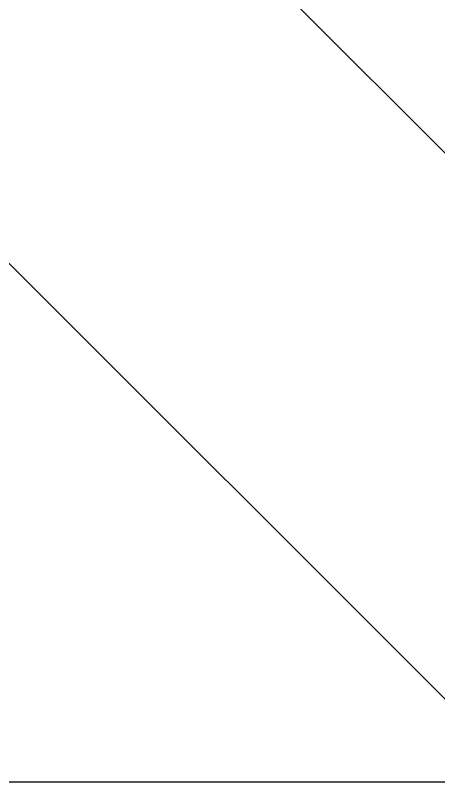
# Model space of a CAD drawing. Header units: millimetres. Extents: x 97 to 214665, y -4577 to 61202.
# Drawn here: x 182833.3 to 182943.7, y 22425 to 22625 of the extents above; entities that cross this region are included whole.
import ezdxf

# ---------------------------------------------------------------- set-up
doc = ezdxf.new("R2010")
doc.units = ezdxf.units.MM
doc.layers.add('S-COLS-____-MCUT', color=52, linetype='Continuous', lineweight=9)
doc.layers.add('S-COLS-____-OTLN', color=52, linetype='Continuous', lineweight=9)

# ---------------------------------------------------------------- blocks, each defined once
blk = doc.blocks.new('BSC_Колонна _Прямоугольная - 400x400-V32-О_АИ_ПП_4_200_Целиком')
at = {"layer": 'S-COLS-____-OTLN', "lineweight": 5}
h = blk.add_hatch(dxfattribs=at)
h.set_pattern_fill('FP_68', color=256, style=0, pattern_type=2)
h.set_pattern_definition([(135, (-125250, -22625), (-142.5612, -142.5612), []), (135, (-125107.44, -22625), (-142.5612, -142.5612), [252.016, -50.403, 3.353, -47.05])])
h.paths.add_polyline_path([(200, -200), (199.98, 200), (-200, 200), (-200, -200), (199.98, -200)])
at = {"layer": 'S-COLS-____-MCUT', "color": 130, "lineweight": 25}
blk.add_line((-200, -200), (200, -200), dxfattribs=at)
blk = doc.blocks.new('0083_СОШ675_АР_R22_rvt-1-О_АИ_ПП_4_200_Целиком')
at = {"layer": 'S-COLS-____-OTLN', "color": 90, "lineweight": 9}
blk.add_blockref('BSC_Колонна _Прямоугольная - 400x400-V32-О_АИ_ПП_4_200_Целиком', (125250, 22625), dxfattribs=at)

msp = doc.modelspace()

# ---------------------------------------------------------------- block references
at = {"color": 250, "lineweight": 5}
msp.add_blockref('0083_СОШ675_АР_R22_rvt-1-О_АИ_ПП_4_200_Целиком', (57498.114412, 0), dxfattribs=at)

doc.saveas('drawing.dxf')
